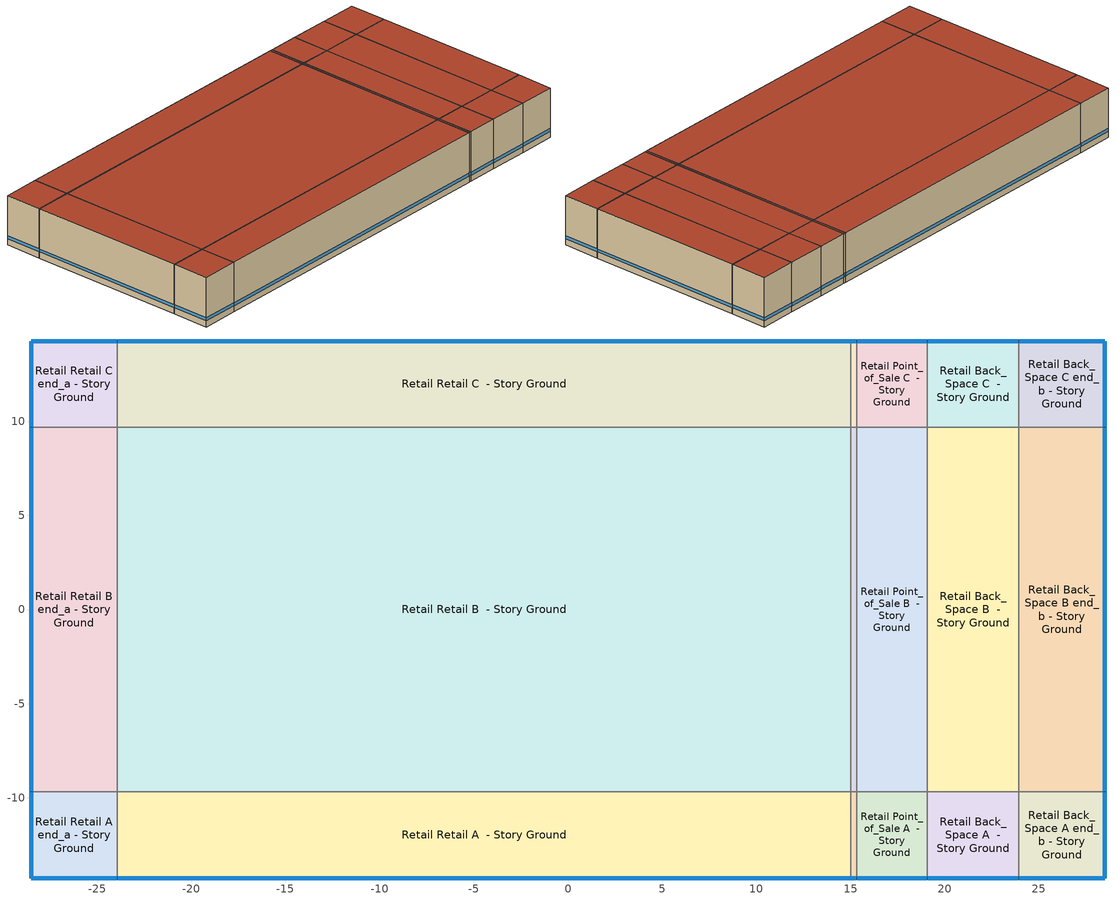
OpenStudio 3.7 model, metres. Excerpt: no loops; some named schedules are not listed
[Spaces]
Retail Retail A end_a - Story Ground
 floor ground (Foundation F 126 Perim 914 Area 209): -28.51,-14.26 -28.51,-9.68 -23.94,-9.68 -23.94,-14.26 z0
 wall outside: -28.51,-9.68 -28.51,-14.26 -23.94,-14.26 z0:6.1
 wall to Retail Retail B end_a - Story Ground: -23.94,-9.68 -28.51,-9.68 z0:6.1
 wall to Retail Retail A  - Story Ground: -23.94,-14.26 -23.94,-9.68 z0:6.1
 window (Window U-0.91 SHGC 0.68): -28.51,-9.71 -28.51,-14.23 / -28.49,-14.26 -23.96,-14.26 z0.76:1.13
 roof outside: -23.94,-14.26 -23.94,-9.68 -28.51,-9.68 -28.51,-14.26 z6.1
Retail Retail B end_a - Story Ground
 floor ground (Foundation F 126 Perim 1937 Area 8855): -28.51,-9.68 -28.51,9.68 -23.94,9.68 -23.94,-9.68 z0
 wall outside: -28.51,9.68 -28.51,-9.68 z0:6.1
 wall to Retail Retail C end_a - Story Ground: -23.94,9.68 -28.51,9.68 z0:6.1
 wall to Retail Retail B  - Story Ground: -23.94,-9.68 -23.94,9.68 z0:6.1
 window (Window U-0.91 SHGC 0.68): -28.51,9.66 -28.51,-9.66 z0.76:1.13
 roof outside: -23.94,-9.68 -23.94,9.68 -28.51,9.68 -28.51,-9.68 z6.1
Retail Retail C end_a - Story Ground
 floor ground (Foundation F 126 Perim 914 Area 209): -28.51,9.68 -28.51,14.26 -23.94,14.26 -23.94,9.68 z0
 wall outside: -23.94,14.26 -28.51,14.26 -28.51,9.68 z0:6.1
 wall to Retail Retail C  - Story Ground: -23.94,9.68 -23.94,14.26 z0:6.1
 window (Window U-0.91 SHGC 0.68): -28.51,14.23 -28.51,9.71 / -23.96,14.26 -28.49,14.26 z0.76:1.13
 roof outside: -23.94,9.68 -23.94,14.26 -28.51,14.26 -28.51,9.68 z6.1
Retail Retail A  - Story Ground
 floor ground (Foundation F 126 Perim 3896 Area 17815): -23.94,-14.26 -23.94,-9.68 15.03,-9.68 15.03,-14.26 z0
 wall outside: -23.94,-14.26 15.03,-14.26 z0:6.1
 wall to Retail Retail B  - Story Ground: 15.03,-9.68 -23.94,-9.68 z0:6.1
 wall to Retail Entry A  - Story Ground: 15.03,-14.26 15.03,-9.68 z0:6.1
 window (Window U-0.91 SHGC 0.68): -23.91,-14.26 15,-14.26 z0.76:1.13
 roof outside: 15.03,-14.26 15.03,-9.68 -23.94,-9.68 -23.94,-14.26 z6.1
Retail Retail B  - Story Ground
 floor ground (Foundation F 126 Perim 0 Area 75465): -23.94,-9.68 -23.94,9.68 15.03,9.68 15.03,-9.68 z0
 wall to Retail Retail C  - Story Ground: 15.03,9.68 -23.94,9.68 z0:6.1
 wall to Retail Entry B  - Story Ground: 15.03,-9.68 15.03,9.68 z0:6.1
 roof outside: 15.03,-9.68 15.03,9.68 -23.94,9.68 -23.94,-9.68 z6.1
Retail Retail C  - Story Ground
 floor ground (Foundation F 126 Perim 3896 Area 17815): -23.94,9.68 -23.94,14.26 15.03,14.26 15.03,9.68 z0
 wall outside: 15.03,14.26 -23.94,14.26 z0:6.1
 wall to Retail Entry C  - Story Ground: 15.03,9.68 15.03,14.26 z0:6.1
 window (Window U-0.91 SHGC 0.68): 15,14.26 -23.91,14.26 z0.76:1.13
 roof outside: 15.03,9.68 15.03,14.26 -23.94,14.26 -23.94,9.68 z6.1
Retail Entry A  - Story Ground
 floor ground (Foundation F 126 Perim 03 Area 136): 15.03,-14.26 15.03,-9.68 15.32,-9.68 15.32,-14.26 z0
 wall outside: 15.03,-14.26 15.32,-14.26 z0:6.1
 wall to Retail Entry B  - Story Ground: 15.32,-9.68 15.03,-9.68 z0:6.1
 wall to Retail Point_of_Sale A  - Story Ground: 15.32,-14.26 15.32,-9.68 z0:6.1
 window (Window U-0.91 SHGC 0.68): 15.05,-14.26 15.3,-14.26 z0.76:1.2
 roof outside: 15.32,-14.26 15.32,-9.68 15.03,-9.68 15.03,-14.26 z6.1
Retail Entry B  - Story Ground
 floor ground (Foundation F 126 Perim 0 Area 574): 15.03,-9.68 15.03,9.68 15.32,9.68 15.32,-9.68 z0
 wall to Retail Entry C  - Story Ground: 15.32,9.68 15.03,9.68 z0:6.1
 wall to Retail Point_of_Sale B  - Story Ground: 15.32,-9.68 15.32,9.68 z0:6.1
 roof outside: 15.32,-9.68 15.32,9.68 15.03,9.68 15.03,-9.68 z6.1
Retail Entry C  - Story Ground
 floor ground (Foundation F 126 Perim 03 Area 136): 15.03,9.68 15.03,14.26 15.32,14.26 15.32,9.68 z0
 wall outside: 15.32,14.26 15.03,14.26 z0:6.1
 wall to Retail Point_of_Sale C  - Story Ground: 15.32,9.68 15.32,14.26 z0:6.1
 window (Window U-0.91 SHGC 0.68): 15.3,14.26 15.05,14.26 z0.76:1.2
 roof outside: 15.32,9.68 15.32,14.26 15.03,14.26 15.03,9.68 z6.1
Retail Point_of_Sale A  - Story Ground
 floor ground (Foundation F 126 Perim 375 Area 1713): 15.32,-14.26 15.32,-9.68 19.07,-9.68 19.07,-14.26 z0
 wall outside: 15.32,-14.26 19.07,-14.26 z0:6.1
 wall to Retail Point_of_Sale B  - Story Ground: 19.07,-9.68 15.32,-9.68 z0:6.1
 wall to Retail Back_Space A  - Story Ground: 19.07,-14.26 19.07,-9.68 z0:6.1
 window (Window U-0.91 SHGC 0.68): 15.35,-14.26 19.04,-14.26 z0.76:1.13
 roof outside: 19.07,-14.26 19.07,-9.68 15.32,-9.68 15.32,-14.26 z6.1
Retail Point_of_Sale B  - Story Ground
 floor ground (Foundation F 126 Perim 0 Area 7256): 15.32,-9.68 15.32,9.68 19.07,9.68 19.07,-9.68 z0
 wall to Retail Point_of_Sale C  - Story Ground: 19.07,9.68 15.32,9.68 z0:6.1
 wall to Retail Back_Space B  - Story Ground: 19.07,-9.68 19.07,9.68 z0:6.1
 roof outside: 19.07,-9.68 19.07,9.68 15.32,9.68 15.32,-9.68 z6.1
Retail Point_of_Sale C  - Story Ground
 floor ground (Foundation F 126 Perim 375 Area 1713): 15.32,9.68 15.32,14.26 19.07,14.26 19.07,9.68 z0
 wall outside: 19.07,14.26 15.32,14.26 z0:6.1
 wall to Retail Back_Space C  - Story Ground: 19.07,9.68 19.07,14.26 z0:6.1
 window (Window U-0.91 SHGC 0.68): 19.04,14.26 15.35,14.26 z0.76:1.13
 roof outside: 19.07,9.68 19.07,14.26 15.32,14.26 15.32,9.68 z6.1
Retail Back_Space A  - Story Ground
 floor ground (Foundation F 126 Perim 487 Area 2227): 19.07,-14.26 19.07,-9.68 23.94,-9.68 23.94,-14.26 z0
 wall outside: 19.07,-14.26 23.94,-14.26 z0:6.1
 wall to Retail Back_Space B  - Story Ground: 23.94,-9.68 19.07,-9.68 z0:6.1
 wall to Retail Back_Space A end_b - Story Ground: 23.94,-14.26 23.94,-9.68 z0:6.1
 window (Window U-0.91 SHGC 0.68): 19.09,-14.26 23.91,-14.26 z0.76:1.13
 roof outside: 23.94,-14.26 23.94,-9.68 19.07,-9.68 19.07,-14.26 z6.1
Retail Back_Space B  - Story Ground
 floor ground (Foundation F 126 Perim 0 Area 9434): 19.07,-9.68 19.07,9.68 23.94,9.68 23.94,-9.68 z0
 wall to Retail Back_Space C  - Story Ground: 23.94,9.68 19.07,9.68 z0:6.1
 wall to Retail Back_Space B end_b - Story Ground: 23.94,-9.68 23.94,9.68 z0:6.1
 roof outside: 23.94,-9.68 23.94,9.68 19.07,9.68 19.07,-9.68 z6.1
Retail Back_Space C  - Story Ground
 floor ground (Foundation F 126 Perim 487 Area 2227): 19.07,9.68 19.07,14.26 23.94,14.26 23.94,9.68 z0
 wall outside: 23.94,14.26 19.07,14.26 z0:6.1
 wall to Retail Back_Space C end_b - Story Ground: 23.94,9.68 23.94,14.26 z0:6.1
 window (Window U-0.91 SHGC 0.68): 23.91,14.26 19.09,14.26 z0.76:1.13
 roof outside: 23.94,9.68 23.94,14.26 19.07,14.26 19.07,9.68 z6.1
Retail Back_Space A end_b - Story Ground
 floor ground (Foundation F 126 Perim 914 Area 209): 23.94,-14.26 23.94,-9.68 28.51,-9.68 28.51,-14.26 z0
 wall outside: 23.94,-14.26 28.51,-14.26 28.51,-9.68 z0:6.1
 wall to Retail Back_Space B end_b - Story Ground: 28.51,-9.68 23.94,-9.68 z0:6.1
 window (Window U-0.91 SHGC 0.68): 23.96,-14.26 28.49,-14.26 / 28.51,-14.23 28.51,-9.71 z0.76:1.13
 roof outside: 28.51,-14.26 28.51,-9.68 23.94,-9.68 23.94,-14.26 z6.1
Retail Back_Space B end_b - Story Ground
 floor ground (Foundation F 126 Perim 1937 Area 8855): 23.94,-9.68 23.94,9.68 28.51,9.68 28.51,-9.68 z0
 wall outside: 28.51,-9.68 28.51,9.68 z0:6.1
 wall to Retail Back_Space C end_b - Story Ground: 28.51,9.68 23.94,9.68 z0:6.1
 window (Window U-0.91 SHGC 0.68): 28.51,-9.66 28.51,9.66 z0.76:1.13
 roof outside: 28.51,-9.68 28.51,9.68 23.94,9.68 23.94,-9.68 z6.1
Retail Back_Space C end_b - Story Ground
 floor ground (Foundation F 126 Perim 914 Area 209): 23.94,9.68 23.94,14.26 28.51,14.26 28.51,9.68 z0
 wall outside: 28.51,9.68 28.51,14.26 23.94,14.26 z0:6.1
 window (Window U-0.91 SHGC 0.68): 28.49,14.26 23.96,14.26 / 28.51,9.71 28.51,14.23 z0.76:1.13
 roof outside: 28.51,9.68 28.51,14.26 23.94,14.26 23.94,9.68 z6.1
[Site]
Cody Muni Awos_WY_USA: Latitude {deg}=44.62; Longitude {deg}=-108.95; Time Zone {hr}=-7; Elevation {m}=1553; Terrain=City
[Site:WaterMainsTemperature]
Calculation Method=Correlation; Annual Average Outdoor Air Temperature {C}=7.12333; Maximum Difference In Monthly Average Outdoor Air Temperatures {deltaC}=28.8
[SizingPeriod:DesignDay] Daily Dry-Bulb Temperature Range {deltaC}=14.2; Barometric Pressure {Pa}=84007; Wind Speed {m/s}=4.2; Wind Direction {deg}=260; Rain Indicator=No; Snow Indicator=No; Day of Month=21; Month=7; Day Type=SummerDesignDay; Daylight Saving Time Indicator=No; Dry-Bulb Temperature Range Modifier Type=DefaultMultipliers; Solar Model Indicator=ASHRAETau; ASHRAE Clear Sky Optical Depth for Beam Irradiance=0.299; ASHRAE Clear Sky Optical Depth for Diffuse Irradiance=2.455
Name | Maximum Dry-Bulb Temperature {C} | Humidity Condition Type | Wetbulb or DewPoint at Maximum Dry-Bulb {C}
Cody Muni Awos Ann Clg .4% Condns DB=>MWB 1 | 32.5 | Wetbulb | 15
Cody Muni Awos Ann Clg .4% Condns WB=>MDB 1 | 28.1 | Wetbulb | 16.5
Cody Muni Awos Ann Clg 1% Condns DB=>MWB 1 | 31.1 | Wetbulb | 14.6
Cody Muni Awos Ann Clg 2% Condns DP=>MDB 1 | 19 | Dewpoint | 10.2
[ClimateZones]
Climate Zone Institution Name 1=ASHRAE; Climate Zone Document Name 1=ANSI/ASHRAE Standard 169; Climate Zone Document Year 1=2006; Climate Zone Value 1=ASHRAE 169-2013-6B
[Building]
ComStock DOE Ref Pre-1980|RetailStandalone: North Axis {deg}=135; Default Construction Set=ComStock DOE Ref Pre-1980 - Retail - ASHRAE 169-2013-6B; Default Schedule Set=Building Default Schedule Set; Standards Building Type=Retail
[Site:GroundTemperature:FCfactorMethod]
January Ground Temperature {C}=8.6; February Ground Temperature {C}=2.8; March Ground Temperature {C}=-4.1; April Ground Temperature {C}=-8.8; May Ground Temperature {C}=-2.2; June Ground Temperature {C}=0.3; July Ground Temperature {C}=6.7; August Ground Temperature {C}=10.1; September Ground Temperature {C}=16.5; October Ground Temperature {C}=20.6; November Ground Temperature {C}=19.2; December Ground Temperature {C}=14.7
[Construction:FfactorGroundFloor] F-Factor {W/m-K}=1.26344
Name | Area {m2} | PerimeterExposed {m}
Foundation F 126 Perim 1937 Area 8855 | 88.5479 | 19.3674
Foundation F 126 Perim 0 Area 9434 | 94.3385 | 0
Foundation F 126 Perim 375 Area 1713 | 17.1285 | 3.7464
Foundation F 126 Perim 914 Area 209 | 20.9032 | 9.144
Foundation F 126 Perim 0 Area 574 | 5.74281 | 0
Foundation F 126 Perim 3896 Area 17815 | 178.148 | 38.965
Foundation F 126 Perim 0 Area 75465 | 754.651 | 0
Foundation F 126 Perim 0 Area 7256 | 72.5582 | 0
Foundation F 126 Perim 487 Area 2227 | 22.2701 | 4.87099
Foundation F 126 Perim 03 Area 136 | 1.35568 | 0.296519
[DefaultConstructionSet]
ComStock DOE Ref Pre-1980 - Retail - ASHRAE 169-2013-6B: Default Exterior Surface Constructions=Default Surface Constructions 1; Default Interior Surface Constructions=Default Surface Constructions 2; Default Ground Contact Surface Constructions=Default Surface Constructions 3; Default Exterior SubSurface Constructions=Default Sub Surface Constructions 1; Default Interior SubSurface Constructions=Default Sub Surface Constructions 2; Interior Partition Construction=Typical Interior Partition
[DefaultSurfaceConstructions]
Name | Floor Construction | Wall Construction | Roof Ceiling Construction
Default Surface Constructions 1 | Typical Insulated Exterior Mass Floor | Typical Insulated Wood Framed Exterior Wall R-6.9 | Typical IEAD Roof R-16.67
Default Surface Constructions 2 | Typical Interior Floor | Typical Interior Wall | Typical Interior Ceiling
Default Surface Constructions 3 | Typical Insulated Carpeted 6in Slab Floor | Typical Insulated Basement Mass Wall
[Construction]
Typical Insulated Exterior Mass Floor: 4 in. Normalweight Concrete Floor, Typical Carpet Pad
Typical IEAD Roof R-16.67: Roof Membrane, Typical Insulation R-15.55, Metal Roof Surface
Typical Interior Floor: 100mm Normalweight concrete floor, CP02 CARPET PAD
Typical Interior Wall: G01 13mm gypsum board, G01 13mm gypsum board
Typical Interior Ceiling: CP02 CARPET PAD, 100mm Normalweight concrete floor
Typical Insulated Carpeted 6in Slab Floor: 6 in. Normalweight Concrete Floor, Typical Carpet Pad
Typical Insulated Basement Mass Wall: 8 in. Concrete Block Basement Wall
U 0.62 SHGC 0.41 Simple Glazing Window U-0.62 SHGC 0.41: U 0.62 SHGC 0.41 Simple Glazing U-0.62 SHGC 0.41
U 0.62 SHGC 0.41 Simple Glazing Window U-0.62 SHGC 0.41 1: U 0.62 SHGC 0.41 Simple Glazing U-0.62 SHGC 0.41 1
Typical Insulated Metal Door: F08 Metal surface, Typical Insulation R-4.72 1
U 0.88 SHGC 0.16 Sgl Ref-A-L Clr 6mm: REF A CLEAR LO 6MM
Typical Overhead Door: Typical Insulation R-4.72 1
Typical Interior Window: Clear 3mm
Typical Interior Door; Typical Interior Partition: G05 25mm wood
Typical Insulated Wood Framed Exterior Wall R-6.9: 25mm Stucco, 5/8 in. Gypsum Board, Typical Insulation R-4.72 1, 5/8 in. Gypsum Board
InteriorFurnishings 1: Std Wood 6inch 1
Window U-0.91 SHGC 0.68: Simple Glazing Single - No LowE - Clear - Wood
[Material] Thermal Absorptance=0.9
Name | Roughness | Thickness {m} | Conductivity {W/m-K} | Density {kg/m3} | Specific Heat {J/kg-K} | Solar Absorptance | Visible Absorptance
4 in. Normalweight Concrete Floor | MediumRough | 0.1016 | 2.31 | 2322 | 832 | 0.7 | 0.7
25mm Stucco | Smooth | 0.0254 | 0.72 | 1856 | 840 | 0.7 | 0.7
5/8 in. Gypsum Board | MediumSmooth | 0.0159 | 0.16 | 800 | 1090 | 0.7 | 0.7
Roof Membrane | VeryRough | 0.0095 | 0.16 | 1121.29 | 1460 | 0.7 | 0.7
Metal Roof Surface; F08 Metal surface | Smooth | 0.0008 | 45.28 | 7824 | 500 | 0.7 | 0.7
100mm Normalweight concrete floor | MediumRough | 0.1016 | 2.31045 | 2322 | 832.557 | 0.7 | 0.7
G01 13mm gypsum board | Smooth | 0.0127 | 0.160031 | 800.001 | 1090.73 | 0.7 | 0.5
6 in. Normalweight Concrete Floor | MediumRough | 0.1524 | 2.31 | 2322 | 832 | 0.7 | 0.7
8 in. Concrete Block Basement Wall | MediumRough | 0.2032 | 1.326 | 1842 | 912 | 0.7 | 0.7
G05 25mm wood | MediumSmooth | 0.0254 | 0.15 | 608 | 1630 | 0.5 | 0.5
Std Wood 6inch 1 | MediumSmooth | 0.15 | 0.12 | 540 | 1210 | 0.7 | 0.7
[Material:NoMass] Roughness=Smooth; Thermal Absorptance=0.9; Solar Absorptance=0.7
Name | Thermal Resistance {m2-K/W} | Visible Absorptance
Typical Carpet Pad; CP02 CARPET PAD | 0.21648 | 0.8
Typical Insulation R-15.55 | 2.73841 | 0.7
Typical Insulation R-4.72 1 | 0.830832 | 0.7
[DefaultSubSurfaceConstructions]
Name | Fixed Window Construction | Operable Window Construction | Door Construction | Glass Door Construction | Overhead Door Construction | Tubular Daylight Dome Construction | Tubular Daylight Diffuser Construction
Default Sub Surface Constructions 1 | U 0.62 SHGC 0.41 Simple Glazing Window U-0.62 SHGC 0.41 | U 0.62 SHGC 0.41 Simple Glazing Window U-0.62 SHGC 0.41 1 | Typical Insulated Metal Door | U 0.88 SHGC 0.16 Sgl Ref-A-L Clr 6mm | Typical Overhead Door | Typical Interior Window | Typical Interior Window
Default Sub Surface Constructions 2 | Typical Interior Window | Typical Interior Window | Typical Interior Door
[WindowMaterial:SimpleGlazingSystem]
Name | U-Factor {W/m2-K} | Solar Heat Gain Coefficient | Visible Transmittance
U 0.62 SHGC 0.41 Simple Glazing U-0.62 SHGC 0.41; U 0.62 SHGC 0.41 Simple Glazing U-0.62 SHGC 0.41 1 | 3.52052 | 0.41 | 0.32
Simple Glazing Single - No LowE - Clear - Wood | 5.16722 | 0.683 | 0.723
[WindowMaterial:Glazing] Optical Data Type=SpectralAverage; Infrared Transmittance at Normal Incidence=0; Front Side Infrared Hemispherical Emissivity=0.84; Conductivity {W/m-K}=0.9; Dirt Correction Factor for Solar and Visible Transmittance=1; Solar Diffusing=No
Name | Thickness {m} | Solar Transmittance at Normal Incidence | Front Side Solar Reflectance at Normal Incidence | Back Side Solar Reflectance at Normal Incidence | Visible Transmittance at Normal Incidence | Front Side Visible Reflectance at Normal Incidence | Back Side Visible Reflectance at Normal Incidence | Back Side Infrared Hemispherical Emissivity
REF A CLEAR LO 6MM | 0.006 | 0.066 | 0.341 | 0.493 | 0.08 | 0.41 | 0.37 | 0.4
Clear 3mm | 0.003 | 0.837 | 0.075 | 0.075 | 0.898 | 0.081 | 0.081 | 0.84
[SpaceType] Standards Building Type=Retail
Name | Default Schedule Set | Design Specification Outdoor Air Object | Standards Space Type
Retail Entry - ComStock DOE Ref Pre-1980 | Retail Entry Schedule Set | Retail Entry Ventilation | Entry
Retail Point_of_Sale - ComStock DOE Ref Pre-1980 | Retail Point_of_Sale Schedule Set | Retail Point_of_Sale Ventilation | Point_of_Sale
Retail Back_Space - ComStock DOE Ref Pre-1980 | Retail Back_Space Schedule Set | Retail Back_Space Ventilation | Back_Space
Retail Retail - ComStock DOE Ref Pre-1980 | Retail Retail Schedule Set | Retail Retail Ventilation | Retail
[BuildingStory]
Story Ground: Nominal Z Coordinate {m}=0; Nominal Floor to Floor Height {m}=6.096
[Space] Building Story=Story Ground
Name | Space Type | Thermal Zone
Retail Retail A end_a - Story Ground | Retail Retail - ComStock DOE Ref Pre-1980 | Zone Retail Retail A end_a - Story Ground
Retail Retail B end_a - Story Ground | Retail Retail - ComStock DOE Ref Pre-1980 | Zone Retail Retail B end_a - Story Ground
Retail Retail C end_a - Story Ground | Retail Retail - ComStock DOE Ref Pre-1980 | Zone Retail Retail C end_a - Story Ground
Retail Retail A  - Story Ground | Retail Retail - ComStock DOE Ref Pre-1980 | Zone Retail Retail A  - Story Ground
Retail Retail B  - Story Ground | Retail Retail - ComStock DOE Ref Pre-1980 | Zone Retail Retail B  - Story Ground
Retail Retail C  - Story Ground | Retail Retail - ComStock DOE Ref Pre-1980 | Zone Retail Retail C  - Story Ground
Retail Entry A  - Story Ground | Retail Entry - ComStock DOE Ref Pre-1980 | Zone Retail Entry A  - Story Ground
Retail Entry B  - Story Ground | Retail Entry - ComStock DOE Ref Pre-1980 | Zone Retail Entry B  - Story Ground
Retail Entry C  - Story Ground | Retail Entry - ComStock DOE Ref Pre-1980 | Zone Retail Entry C  - Story Ground
Retail Point_of_Sale A  - Story Ground | Retail Point_of_Sale - ComStock DOE Ref Pre-1980 | Zone Retail Point_of_Sale A  - Story Ground
Retail Point_of_Sale B  - Story Ground | Retail Point_of_Sale - ComStock DOE Ref Pre-1980 | Zone Retail Point_of_Sale B  - Story Ground
Retail Point_of_Sale C  - Story Ground | Retail Point_of_Sale - ComStock DOE Ref Pre-1980 | Zone Retail Point_of_Sale C  - Story Ground
Retail Back_Space A  - Story Ground | Retail Back_Space - ComStock DOE Ref Pre-1980 | Zone Retail Back_Space A  - Story Ground
Retail Back_Space B  - Story Ground | Retail Back_Space - ComStock DOE Ref Pre-1980 | Zone Retail Back_Space B  - Story Ground
Retail Back_Space C  - Story Ground | Retail Back_Space - ComStock DOE Ref Pre-1980 | Zone Retail Back_Space C  - Story Ground
Retail Back_Space A end_b - Story Ground | Retail Back_Space - ComStock DOE Ref Pre-1980 | Zone Retail Back_Space A end_b - Story Ground
Retail Back_Space B end_b - Story Ground | Retail Back_Space - ComStock DOE Ref Pre-1980 | Zone Retail Back_Space B end_b - Story Ground
Retail Back_Space C end_b - Story Ground | Retail Back_Space - ComStock DOE Ref Pre-1980 | Zone Retail Back_Space C end_b - Story Ground
[ThermalZone] Multiplier=1; Use Ideal Air Loads=No
Name | Thermostat
Zone Retail Retail A end_a - Story Ground | Retail Retail - ComStock DOE Ref Pre-1980 Thermostat 1
Zone Retail Retail B end_a - Story Ground | Retail Retail - ComStock DOE Ref Pre-1980 Thermostat 3
Zone Retail Retail C end_a - Story Ground | Retail Retail - ComStock DOE Ref Pre-1980 Thermostat 5
Zone Retail Retail A  - Story Ground | Retail Retail - ComStock DOE Ref Pre-1980 Thermostat
Zone Retail Retail B  - Story Ground | Retail Retail - ComStock DOE Ref Pre-1980 Thermostat 2
Zone Retail Retail C  - Story Ground | Retail Retail - ComStock DOE Ref Pre-1980 Thermostat 4
Zone Retail Entry A  - Story Ground | Retail Entry - ComStock DOE Ref Pre-1980 Thermostat
Zone Retail Entry B  - Story Ground | Retail Entry - ComStock DOE Ref Pre-1980 Thermostat 1
Zone Retail Entry C  - Story Ground | Retail Entry - ComStock DOE Ref Pre-1980 Thermostat 2
Zone Retail Point_of_Sale A  - Story Ground | Retail Point_of_Sale - ComStock DOE Ref Pre-1980 Thermostat
Zone Retail Point_of_Sale B  - Story Ground | Retail Point_of_Sale - ComStock DOE Ref Pre-1980 Thermostat 1
Zone Retail Point_of_Sale C  - Story Ground | Retail Point_of_Sale - ComStock DOE Ref Pre-1980 Thermostat 2
Zone Retail Back_Space A  - Story Ground | Retail Back_Space - ComStock DOE Ref Pre-1980 Thermostat
Zone Retail Back_Space B  - Story Ground | Retail Back_Space - ComStock DOE Ref Pre-1980 Thermostat 2
Zone Retail Back_Space C  - Story Ground | Retail Back_Space - ComStock DOE Ref Pre-1980 Thermostat 4
Zone Retail Back_Space A end_b - Story Ground | Retail Back_Space - ComStock DOE Ref Pre-1980 Thermostat 1
Zone Retail Back_Space B end_b - Story Ground | Retail Back_Space - ComStock DOE Ref Pre-1980 Thermostat 3
Zone Retail Back_Space C end_b - Story Ground | Retail Back_Space - ComStock DOE Ref Pre-1980 Thermostat 5
[People:Definition] Number of People Calculation Method=People/Area; Fraction Radiant=0.3
Name | People per Space Floor Area {person/m2}
Retail Back_Space People Definition | 0.0358438
Retail Entry People Definition; Retail Point_of_Sale People Definition; Retail Retail People Definition | 0.161459
[People] Work Efficiency Schedule=Work Efficiency Schedule; Clothing Insulation Schedule=Clothing Schedule; Air Velocity Schedule=Air Velocity Schedule; Multiplier=1
Name | People Definition | Space or SpaceType
Retail Back_Space People | Retail Back_Space People Definition | Retail Back_Space - ComStock DOE Ref Pre-1980
Retail Entry People | Retail Entry People Definition | Retail Entry - ComStock DOE Ref Pre-1980
Retail Point_of_Sale People | Retail Point_of_Sale People Definition | Retail Point_of_Sale - ComStock DOE Ref Pre-1980
Retail Retail People | Retail Retail People Definition | Retail Retail - ComStock DOE Ref Pre-1980
[Lights:Definition] Design Level Calculation Method=Watts/Area; Fraction Visible=0.2; Return Air Fraction=0
Name | Watts per Space Floor Area {W/m2} | Fraction Radiant
Retail Retail - ComStock DOE Ref Pre-1980 General Lights Definition; Retail Point_of_Sale - ComStock DOE Ref Pre-1980 General Lights Definition | 7.28907 | 0.31
Retail Retail - ComStock DOE Ref Pre-1980 Task Lights Definition; Retail Point_of_Sale - ComStock DOE Ref Pre-1980 Task Lights Definition | 5.81868 | 0.125
Retail Back_Space - ComStock DOE Ref Pre-1980 General Lights Definition | 2.62302 | 0.31
Retail Entry - ComStock DOE Ref Pre-1980 General Lights Definition | 2.45217 | 0.31
Retail Entry - ComStock DOE Ref Pre-1980 Task Lights Definition | 1.72345 | 0.125
Retail Entry - ComStock DOE Ref Pre-1980 Wall Wash Lights Definition | 3.12863 | 0.125
[ElectricEquipment:Definition] Design Level Calculation Method=Watts/Area; Fraction Latent=0; Fraction Radiant=0.5; Fraction Lost=0
Name | Watts per Space Floor Area {W/m2}
Retail Back_Space Elec Equip Definition | 5.92185
Retail Entry Elec Equip Definition; Retail Retail Elec Equip Definition | 2.36874
Retail Point_of_Sale Elec Equip Definition | 15.7916
[ElectricEquipment] Schedule=Mercantile_Retail BLDG_EQUIP_EndUseData BPR Adjusted
Name | Electric Equipment Definition | Space or SpaceType
Retail Back_Space Elec Equip | Retail Back_Space Elec Equip Definition | Retail Back_Space - ComStock DOE Ref Pre-1980
Retail Entry Elec Equip | Retail Entry Elec Equip Definition | Retail Entry - ComStock DOE Ref Pre-1980
Retail Point_of_Sale Elec Equip | Retail Point_of_Sale Elec Equip Definition | Retail Point_of_Sale - ComStock DOE Ref Pre-1980
Retail Retail Elec Equip | Retail Retail Elec Equip Definition | Retail Retail - ComStock DOE Ref Pre-1980
[DesignSpecification:OutdoorAir] Outdoor Air Method=Sum
Name | Outdoor Air Flow per Floor Area {m3/s-m2}
Retail Back_Space Ventilation | 0.000762
Retail Entry Ventilation; Retail Point_of_Sale Ventilation; Retail Retail Ventilation | 0.001524
[DefaultScheduleSet]
Name | Number of People Schedule | People Activity Level Schedule | Lighting Schedule | Electric Equipment Schedule | Infiltration Schedule | Hours of Operation Schedule
Retail Back_Space Schedule Set; Retail Entry Schedule Set; Retail Point_of_Sale Schedule Set; Retail Retail Schedule Set | Retail Bldg Occ | Retail Activity | Mercantile_Retail BLDG_LIGHT_EndUseData | Mercantile_Retail BLDG_EQUIP_EndUseData | Retail Infil Half On
Building Default Schedule Set |  |  |  |  |  | Building Hours of Operation NonResidential
[Exterior:Lights:Definition]
Name | Design Level {W}
Parking Areas and Drives Def (W/ft^2) | 0.0497494
Building Facades Def (W/ft^2) | 0.25
Main Entries Def (W/ft) | 30
Other Doors Def (W/ft) | 25
[Exterior:Lights] Schedule=Always On Discrete; Control Option=AstronomicalClock
Name | Exterior Lights Definition | Multiplier
Parking Areas and Drives | Parking Areas and Drives Def (W/ft^2) | 24807.5
Building Facades | Building Facades Def (W/ft^2) | 11225
Main Entries | Main Entries Def (W/ft) | 14
Other Doors | Other Doors Def (W/ft) | 20.51
[ThermostatSetpoint:DualSetpoint] Heating Setpoint Temperature Schedule=Retail HtgSetp
Name | Cooling Setpoint Temperature Schedule
Retail Back_Space - ComStock DOE Ref Pre-1980 Thermostat; Retail Back_Space - ComStock DOE Ref Pre-1980 Thermostat 1; Retail Back_Space - ComStock DOE Ref Pre-1980 Thermostat 2; Retail Back_Space - ComStock DOE Ref Pre-1980 Thermostat 3; Retail Back_Space - ComStock DOE Ref Pre-1980 Thermostat 4; Retail Back_Space - ComStock DOE Ref Pre-1980 Thermostat 5; Retail Point_of_Sale - ComStock DOE Ref Pre-1980 Thermostat; Retail Point_of_Sale - ComStock DOE Ref Pre-1980 Thermostat 1; Retail Point_of_Sale - ComStock DOE Ref Pre-1980 Thermostat 2; Retail Retail - ComStock DOE Ref Pre-1980 Thermostat; Retail Retail - ComStock DOE Ref Pre-1980 Thermostat 1; Retail Retail - ComStock DOE Ref Pre-1980 Thermostat 2; Retail Retail - ComStock DOE Ref Pre-1980 Thermostat 3; Retail Retail - ComStock DOE Ref Pre-1980 Thermostat 4; Retail Retail - ComStock DOE Ref Pre-1980 Thermostat 5 | Retail ClgSetp
Retail Entry - ComStock DOE Ref Pre-1980 Thermostat; Retail Entry - ComStock DOE Ref Pre-1980 Thermostat 1; Retail Entry - ComStock DOE Ref Pre-1980 Thermostat 2 | Retail FRONT ENTRY COOLING
[InternalMass:Definition]
Internal Mass Definition 2: Construction=InteriorFurnishings 1; Design Level Calculation Method=SurfaceArea/Area; Surface Area per Space Floor Area=2
[InternalMass] Internal Mass Definition=Internal Mass Definition 2; Multiplier=1
Name | Space or SpaceType
Retail Back_Space B end_b - Story Ground Mass | Retail Back_Space B end_b - Story Ground
Retail Back_Space B  - Story Ground Mass | Retail Back_Space B  - Story Ground
Retail Point_of_Sale C  - Story Ground Mass | Retail Point_of_Sale C  - Story Ground
Retail Retail C end_a - Story Ground Mass | Retail Retail C end_a - Story Ground
Retail Back_Space C end_b - Story Ground Mass | Retail Back_Space C end_b - Story Ground
Retail Back_Space A end_b - Story Ground Mass | Retail Back_Space A end_b - Story Ground
Retail Retail A  - Story Ground Mass | Retail Retail A  - Story Ground
Retail Retail A end_a - Story Ground Mass | Retail Retail A end_a - Story Ground
Retail Retail B  - Story Ground Mass | Retail Retail B  - Story Ground
Retail Retail C  - Story Ground Mass | Retail Retail C  - Story Ground
Retail Retail B end_a - Story Ground Mass | Retail Retail B end_a - Story Ground
Retail Point_of_Sale B  - Story Ground Mass | Retail Point_of_Sale B  - Story Ground
Retail Back_Space A  - Story Ground Mass | Retail Back_Space A  - Story Ground
Retail Point_of_Sale A  - Story Ground Mass | Retail Point_of_Sale A  - Story Ground
Retail Back_Space C  - Story Ground Mass | Retail Back_Space C  - Story Ground
[Lights] Schedule=Mercantile_Retail BLDG_LIGHT_EndUseData BPR Adjusted; Fraction Replaceable=1
Name | Lights Definition | Space or SpaceType
Retail Retail - ComStock DOE Ref Pre-1980 General Lighting | Retail Retail - ComStock DOE Ref Pre-1980 General Lights Definition | Retail Retail - ComStock DOE Ref Pre-1980
Retail Retail - ComStock DOE Ref Pre-1980 Task Lighting | Retail Retail - ComStock DOE Ref Pre-1980 Task Lights Definition | Retail Retail - ComStock DOE Ref Pre-1980
Retail Back_Space - ComStock DOE Ref Pre-1980 General Lighting | Retail Back_Space - ComStock DOE Ref Pre-1980 General Lights Definition | Retail Back_Space - ComStock DOE Ref Pre-1980
Retail Point_of_Sale - ComStock DOE Ref Pre-1980 General Lighting | Retail Point_of_Sale - ComStock DOE Ref Pre-1980 General Lights Definition | Retail Point_of_Sale - ComStock DOE Ref Pre-1980
Retail Point_of_Sale - ComStock DOE Ref Pre-1980 Task Lighting | Retail Point_of_Sale - ComStock DOE Ref Pre-1980 Task Lights Definition | Retail Point_of_Sale - ComStock DOE Ref Pre-1980
Retail Entry - ComStock DOE Ref Pre-1980 General Lighting | Retail Entry - ComStock DOE Ref Pre-1980 General Lights Definition | Retail Entry - ComStock DOE Ref Pre-1980
Retail Entry - ComStock DOE Ref Pre-1980 Task Lighting | Retail Entry - ComStock DOE Ref Pre-1980 Task Lights Definition | Retail Entry - ComStock DOE Ref Pre-1980
Retail Entry - ComStock DOE Ref Pre-1980 Wall Wash Lighting | Retail Entry - ComStock DOE Ref Pre-1980 Wall Wash Lights Definition | Retail Entry - ComStock DOE Ref Pre-1980
[SpaceInfiltration:DesignFlowRate] Design Flow Rate Calculation Method=Flow/ExteriorArea; Flow per Exterior Surface Area {m3/s-m2}=0.000413282; Velocity Term Coefficient=0
Name | Space or SpaceType | Schedule | Constant Term Coefficient | Temperature Term Coefficient | Velocity Squared Term Coefficient
Retail Back_Space B end_b - Story Ground HVAC On Infiltration | Retail Back_Space B end_b - Story Ground | Infiltration HVAC On Schedule | -0.0453 | 0.0054 | 0.0317
Retail Back_Space B end_b - Story Ground HVAC Off Infiltration | Retail Back_Space B end_b - Story Ground | Infiltration HVAC Off Schedule | 0 | 0.0086 | 0.0406
Retail Back_Space B  - Story Ground HVAC On Infiltration | Retail Back_Space B  - Story Ground | Infiltration HVAC On Schedule | -0.0453 | 0.0054 | 0.0317
Retail Back_Space B  - Story Ground HVAC Off Infiltration | Retail Back_Space B  - Story Ground | Infiltration HVAC Off Schedule | 0 | 0.0086 | 0.0406
Retail Point_of_Sale C  - Story Ground HVAC On Infiltration | Retail Point_of_Sale C  - Story Ground | Infiltration HVAC On Schedule | -0.0453 | 0.0054 | 0.0317
Retail Point_of_Sale C  - Story Ground HVAC Off Infiltration | Retail Point_of_Sale C  - Story Ground | Infiltration HVAC Off Schedule | 0 | 0.0086 | 0.0406
Retail Retail C end_a - Story Ground HVAC On Infiltration | Retail Retail C end_a - Story Ground | Infiltration HVAC On Schedule | -0.0453 | 0.0054 | 0.0317
Retail Retail C end_a - Story Ground HVAC Off Infiltration | Retail Retail C end_a - Story Ground | Infiltration HVAC Off Schedule | 0 | 0.0086 | 0.0406
Retail Entry B  - Story Ground HVAC On Infiltration | Retail Entry B  - Story Ground | Infiltration HVAC On Schedule | -0.0453 | 0.0054 | 0.0317
Retail Entry B  - Story Ground HVAC Off Infiltration | Retail Entry B  - Story Ground | Infiltration HVAC Off Schedule | 0 | 0.0086 | 0.0406
Retail Back_Space C end_b - Story Ground HVAC On Infiltration | Retail Back_Space C end_b - Story Ground | Infiltration HVAC On Schedule | -0.0453 | 0.0054 | 0.0317
Retail Back_Space C end_b - Story Ground HVAC Off Infiltration | Retail Back_Space C end_b - Story Ground | Infiltration HVAC Off Schedule | 0 | 0.0086 | 0.0406
Retail Back_Space A end_b - Story Ground HVAC On Infiltration | Retail Back_Space A end_b - Story Ground | Infiltration HVAC On Schedule | -0.0453 | 0.0054 | 0.0317
Retail Back_Space A end_b - Story Ground HVAC Off Infiltration | Retail Back_Space A end_b - Story Ground | Infiltration HVAC Off Schedule | 0 | 0.0086 | 0.0406
Retail Retail A  - Story Ground HVAC On Infiltration | Retail Retail A  - Story Ground | Infiltration HVAC On Schedule | -0.0453 | 0.0054 | 0.0317
Retail Retail A  - Story Ground HVAC Off Infiltration | Retail Retail A  - Story Ground | Infiltration HVAC Off Schedule | 0 | 0.0086 | 0.0406
Retail Retail A end_a - Story Ground HVAC On Infiltration | Retail Retail A end_a - Story Ground | Infiltration HVAC On Schedule | -0.0453 | 0.0054 | 0.0317
Retail Retail A end_a - Story Ground HVAC Off Infiltration | Retail Retail A end_a - Story Ground | Infiltration HVAC Off Schedule | 0 | 0.0086 | 0.0406
Retail Retail B  - Story Ground HVAC On Infiltration | Retail Retail B  - Story Ground | Infiltration HVAC On Schedule | -0.0453 | 0.0054 | 0.0317
Retail Retail B  - Story Ground HVAC Off Infiltration | Retail Retail B  - Story Ground | Infiltration HVAC Off Schedule | 0 | 0.0086 | 0.0406
Retail Retail C  - Story Ground HVAC On Infiltration | Retail Retail C  - Story Ground | Infiltration HVAC On Schedule | -0.0453 | 0.0054 | 0.0317
Retail Retail C  - Story Ground HVAC Off Infiltration | Retail Retail C  - Story Ground | Infiltration HVAC Off Schedule | 0 | 0.0086 | 0.0406
Retail Retail B end_a - Story Ground HVAC On Infiltration | Retail Retail B end_a - Story Ground | Infiltration HVAC On Schedule | -0.0453 | 0.0054 | 0.0317
Retail Retail B end_a - Story Ground HVAC Off Infiltration | Retail Retail B end_a - Story Ground | Infiltration HVAC Off Schedule | 0 | 0.0086 | 0.0406
Retail Point_of_Sale B  - Story Ground HVAC On Infiltration | Retail Point_of_Sale B  - Story Ground | Infiltration HVAC On Schedule | -0.0453 | 0.0054 | 0.0317
Retail Point_of_Sale B  - Story Ground HVAC Off Infiltration | Retail Point_of_Sale B  - Story Ground | Infiltration HVAC Off Schedule | 0 | 0.0086 | 0.0406
Retail Back_Space A  - Story Ground HVAC On Infiltration | Retail Back_Space A  - Story Ground | Infiltration HVAC On Schedule | -0.0453 | 0.0054 | 0.0317
Retail Back_Space A  - Story Ground HVAC Off Infiltration | Retail Back_Space A  - Story Ground | Infiltration HVAC Off Schedule | 0 | 0.0086 | 0.0406
Retail Entry A  - Story Ground HVAC On Infiltration | Retail Entry A  - Story Ground | Infiltration HVAC On Schedule | -0.0453 | 0.0054 | 0.0317
Retail Entry A  - Story Ground HVAC Off Infiltration | Retail Entry A  - Story Ground | Infiltration HVAC Off Schedule | 0 | 0.0086 | 0.0406
Retail Point_of_Sale A  - Story Ground HVAC On Infiltration | Retail Point_of_Sale A  - Story Ground | Infiltration HVAC On Schedule | -0.0453 | 0.0054 | 0.0317
Retail Point_of_Sale A  - Story Ground HVAC Off Infiltration | Retail Point_of_Sale A  - Story Ground | Infiltration HVAC Off Schedule | 0 | 0.0086 | 0.0406
Retail Back_Space C  - Story Ground HVAC On Infiltration | Retail Back_Space C  - Story Ground | Infiltration HVAC On Schedule | -0.0453 | 0.0054 | 0.0317
Retail Back_Space C  - Story Ground HVAC Off Infiltration | Retail Back_Space C  - Story Ground | Infiltration HVAC Off Schedule | 0 | 0.0086 | 0.0406
Retail Entry C  - Story Ground HVAC On Infiltration | Retail Entry C  - Story Ground | Infiltration HVAC On Schedule | -0.0453 | 0.0054 | 0.0317
Retail Entry C  - Story Ground HVAC Off Infiltration | Retail Entry C  - Story Ground | Infiltration HVAC Off Schedule | 0 | 0.0086 | 0.0406
[Schedule:Ruleset]
Name | Default Day Schedule | Summer Design Day Schedule | Winter Design Day Schedule
Clothing Schedule | Clothing Schedule Default Winter Clothes
Air Velocity Schedule | Air Velocity Schedule Default
Work Efficiency Schedule | Work Efficiency Schedule Default
Retail Bldg Occ | Retail Bldg Occ Default | Retail Bldg Occ Summer Design Day | Retail Bldg Occ Winter Design Day
Retail Activity | Retail Activity Default | Retail Activity Summer Design Day | Retail Activity Winter Design Day
Mercantile_Retail BLDG_LIGHT_EndUseData | Mercantile_Retail BLDG_LIGHT_EndUseData Default | Mercantile_Retail BLDG_LIGHT_EndUseData Summer Design Day | Mercantile_Retail BLDG_LIGHT_EndUseData Winter Design Day
Mercantile_Retail BLDG_EQUIP_EndUseData | Mercantile_Retail BLDG_EQUIP_EndUseData Default | Mercantile_Retail BLDG_EQUIP_EndUseData Summer Design Day | Mercantile_Retail BLDG_EQUIP_EndUseData Winter Design Day
Retail Infil Half On | Retail Infil Half On Default | Retail Infil Half On Summer Design Day | Retail Infil Half On Winter Design Day
Retail HtgSetp | Retail HtgSetp Default | Schedule Day 5 | Schedule Day 6
Retail ClgSetp | Retail ClgSetp Default | Schedule Day 2 | Schedule Day 3
Retail FRONT ENTRY COOLING | Retail FRONT ENTRY COOLING Default | Retail FRONT ENTRY COOLING Summer Design Day | Retail FRONT ENTRY COOLING Winter Design Day
Building Hours of Operation NonResidential | Building Hours of Operation NonResidential Default | Building Hours of Operation NonResidential Summer Design Day | Building Hours of Operation NonResidential Winter Design Day
Mercantile_Retail BLDG_LIGHT_EndUseData BPR Adjusted | Mercantile_Retail BLDG_LIGHT_EndUseData Default 1 | Mercantile_Retail BLDG_LIGHT_EndUseData Summer Design Day 1 | Mercantile_Retail BLDG_LIGHT_EndUseData Winter Design Day 1
Mercantile_Retail BLDG_EQUIP_EndUseData BPR Adjusted | Mercantile_Retail BLDG_EQUIP_EndUseData Default 1 | Mercantile_Retail BLDG_EQUIP_EndUseData Summer Design Day 1 | Mercantile_Retail BLDG_EQUIP_EndUseData Winter Design Day 1
Infiltration HVAC On Schedule | Zone Retail Retail B  - Story Ground PSZ-AC Occ Sch Default 2 | Zone Retail Retail B  - Story Ground PSZ-AC Occ Sch Summer Design Day 2 | Zone Retail Retail B  - Story Ground PSZ-AC Occ Sch Winter Design Day 2
Infiltration HVAC Off Schedule | Infiltration HVAC Off Schedule Default Day Schedule | Infiltration HVAC Off Schedule Summer Design Day Schedule 1 | Infiltration HVAC Off Schedule Winter Design Day Schedule 1
[Schedule:Day]
Retail Bldg Occ Default: Yes, 6, 15, 0, 6, 30, 0.025, 6, 45, 0.05, 7, 0, 0.075, 7, 15, 0.1, 7, 30, 0.125, 7, 45, 0.15, 8, 0, 0.175, 8, 15, 0.2, 8, 30, 0.275, 8, 45, 0.35, 9, 0, 0.425, 9, 15, 0.5, 9, 45, 0.5, 10, 0, 0.525, 10, 15, 0.55, 10, 30, 0.575, 10, 45, 0.6, 11, 0, 0.625, 11, 15, 0.65, 11, 30, 0.675, 11, 45, 0.7, 12, 15, 0.7, 12, 30, 0.725, 12, 45, 0.75, 13, 0, 0.775, 13, 15, 0.8, 13, 30, 0.775, 13, 45, 0.75, 14, 0, 0.725, 14, 15, 0.7, 14, 30, 0.65, 14, 45, 0.6, 15, 0, 0.55, 15, 15, 0.5, 15, 30, 0.4, 15, 45, 0.3, 16, 0, 0.2625, 16, 15, 0.225, 16, 30, 0.1875, 16, 45, 0.15, 17, 0, 0.1125, 17, 15, 0.075, 17, 30, 0.0375, 17, 45, 0, 24, 0, 0
Retail Bldg Occ Winter Design Day; Retail Bldg Occ Summer Design Day; Building Hours of Operation NonResidential Winter Design Day; Building Hours of Operation NonResidential Summer Design Day; Zone Retail Retail B  - Story Ground PSZ-AC Occ Sch Summer Design Day 2; Zone Retail Retail B  - Story Ground PSZ-AC Occ Sch Winter Design Day 2: 24, 0, 1
Retail Activity Default: Yes, 24, 0, 120
Retail Activity Winter Design Day; Retail Activity Summer Design Day: 24, 0, 120
Retail HtgSetp Default: Yes, 5, 45, 15, 16, 45, 19.4444, 24, 0, 15
Retail ClgSetp Default: Yes, 5, 45, 22.7778, 16, 45, 22.7778, 24, 0, 22.7778
Retail FRONT ENTRY COOLING Default: Yes, 24, 0, 90
Retail FRONT ENTRY COOLING Winter Design Day; Retail FRONT ENTRY COOLING Summer Design Day: 24, 0, 90
Building Hours of Operation NonResidential Default: 8, 45, 0, 16, 45, 1, 24, 0, 0
Zone Retail Retail B  - Story Ground PSZ-AC Occ Sch Default 2: 7, 30, 0, 16, 45, 1, 24, 0, 0
Infiltration HVAC Off Schedule Default Day Schedule: 7, 30, 1, 16, 45, 0, 24, 0, 1
Infiltration HVAC Off Schedule Summer Design Day Schedule 1; Infiltration HVAC Off Schedule Winter Design Day Schedule 1: 24, 0, 0
Schedule Day 2; Schedule Day 3: 24, 0, 22.7778
Schedule Day 5; Schedule Day 6: 24, 0, 19.4444
[Schedule:Rule]
Schedule Rule 2: Schedule Ruleset=Retail Bldg Occ; Rule Order=1; Day Schedule=Retail Bldg Occ Sat Day; Apply Saturday=Yes; Date Specification Type=DateRange; Start Month=1; Start Day=1; End Month=12; End Day=31
Schedule Rule 3: Schedule Ruleset=Retail Bldg Occ; Rule Order=0; Day Schedule=Retail Bldg Occ Sun Day; Date Specification Type=DateRange; Start Month=1; Start Day=1; End Month=12; End Day=31; Apply Sunday=Yes
Schedule Rule 10: Schedule Ruleset=Retail HtgSetp; Rule Order=1; Day Schedule=Retail HtgSetp Sat Day; Apply Saturday=Yes; Date Specification Type=DateRange; Start Month=1; Start Day=1; End Month=12; End Day=31
Schedule Rule 11: Schedule Ruleset=Retail HtgSetp; Rule Order=0; Day Schedule=Retail HtgSetp Sun Day; Date Specification Type=DateRange; Start Month=1; Start Day=1; End Month=12; End Day=31; Apply Sunday=Yes
Schedule Rule 12: Schedule Ruleset=Retail ClgSetp; Rule Order=1; Day Schedule=Retail ClgSetp Sat Day; Apply Saturday=Yes; Date Specification Type=DateRange; Start Month=1; Start Day=1; End Month=12; End Day=31
Schedule Rule 13: Schedule Ruleset=Retail ClgSetp; Rule Order=0; Day Schedule=Retail ClgSetp Sun Day; Date Specification Type=DateRange; Start Month=1; Start Day=1; End Month=12; End Day=31; Apply Sunday=Yes
Building Hours of Operation NonResidential Saturday Rule: Schedule Ruleset=Building Hours of Operation NonResidential; Rule Order=1; Day Schedule=Building Hours of Operation NonResidential Saturday; Apply Saturday=Yes; Date Specification Type=DateRange; Start Month=1; Start Day=1; End Month=12; End Day=31
Building Hours of Operation NonResidential Sunday Rule: Schedule Ruleset=Building Hours of Operation NonResidential; Rule Order=0; Day Schedule=Building Hours of Operation NonResidential Sunday; Date Specification Type=DateRange; Start Month=1; Start Day=1; End Month=12; End Day=31; Apply Sunday=Yes
autogen Retail Activity 0: Schedule Ruleset=Retail Activity; Rule Order=0; Day Schedule=autogen Retail Activity 0_day_sch; Apply Saturday=Yes; Date Specification Type=SpecificDates; Apply Sunday=Yes; Apply Monday=Yes; Apply Tuesday=Yes; Apply Wednesday=Yes; Apply Thursday=Yes; Apply Friday=Yes; Specific Month 1=1; Specific Day 1=6; Specific Month 2=1; Specific Day 2=13; Specific Month 3=1; Specific Day 3=20; Specific Month 4=1; Specific Day 4=27; Specific Month 5=2; Specific Day 5=3; Specific Month 6=2; Specific Day 6=10; Specific Month 7=2; Specific Day 7=17; Specific Month 8=2; Specific Day 8=24; Specific Month 9=3; Specific Day 9=3; Specific Month 10=3; Specific Day 10=10; Specific Month 11=3; Specific Day 11=17; Specific Month 12=3; Specific Day 12=24; Specific Month 13=3; Specific Day 13=31; Specific Month 14=4; Specific Day 14=7; Specific Month 15=4; Specific Day 15=14; Specific Month 16=4; Specific Day 16=21; Specific Month 17=4; Specific Day 17=28; Specific Month 18=5; Specific Day 18=5; Specific Month 19=5; Specific Day 19=12; Specific Month 20=5; Specific Day 20=19; Specific Month 21=5; Specific Day 21=26; Specific Month 22=6; Specific Day 22=2; Specific Month 23=6; Specific Day 23=9; Specific Month 24=6; Specific Day 24=16; Specific Month 25=6; Specific Day 25=23; Specific Month 26=6; Specific Day 26=30; Specific Month 27=7; Specific Day 27=7; Specific Month 28=7; Specific Day 28=14; Specific Month 29=7; Specific Day 29=21; Specific Month 30=7; Specific Day 30=28; Specific Month 31=8; Specific Day 31=4; Specific Month 32=8; Specific Day 32=11; Specific Month 33=8; Specific Day 33=18; Specific Month 34=8; Specific Day 34=25; Specific Month 35=9; Specific Day 35=1; Specific Month 36=9; Specific Day 36=8; Specific Month 37=9; Specific Day 37=15; Specific Month 38=9; Specific Day 38=22; Specific Month 39=9; Specific Day 39=29; Specific Month 40=10; Specific Day 40=6; Specific Month 41=10; Specific Day 41=13; Specific Month 42=10; Specific Day 42=20; Specific Month 43=10; Specific Day 43=27; Specific Month 44=11; Specific Day 44=3; Specific Month 45=11; Specific Day 45=10; Specific Month 46=11; Specific Day 46=17; Specific Month 47=11; Specific Day 47=24; Specific Month 48=12; Specific Day 48=1; Specific Month 49=12; Specific Day 49=8; Specific Month 50=12; Specific Day 50=15; Specific Month 51=12; Specific Day 51=22; Specific Month 52=12; Specific Day 52=29
autogen Retail FRONT ENTRY COOLING 0: Schedule Ruleset=Retail FRONT ENTRY COOLING; Rule Order=0; Day Schedule=autogen Retail FRONT ENTRY COOLING 0_day_sch; Apply Saturday=Yes; Date Specification Type=SpecificDates; Apply Sunday=Yes; Apply Monday=Yes; Apply Tuesday=Yes; Apply Wednesday=Yes; Apply Thursday=Yes; Apply Friday=Yes; Specific Month 1=1; Specific Day 1=6; Specific Month 2=1; Specific Day 2=13; Specific Month 3=1; Specific Day 3=20; Specific Month 4=1; Specific Day 4=27; Specific Month 5=2; Specific Day 5=3; Specific Month 6=2; Specific Day 6=10; Specific Month 7=2; Specific Day 7=17; Specific Month 8=2; Specific Day 8=24; Specific Month 9=3; Specific Day 9=3; Specific Month 10=3; Specific Day 10=10; Specific Month 11=3; Specific Day 11=17; Specific Month 12=3; Specific Day 12=24; Specific Month 13=3; Specific Day 13=31; Specific Month 14=4; Specific Day 14=7; Specific Month 15=4; Specific Day 15=14; Specific Month 16=4; Specific Day 16=21; Specific Month 17=4; Specific Day 17=28; Specific Month 18=5; Specific Day 18=5; Specific Month 19=5; Specific Day 19=12; Specific Month 20=5; Specific Day 20=19; Specific Month 21=5; Specific Day 21=26; Specific Month 22=6; Specific Day 22=2; Specific Month 23=6; Specific Day 23=9; Specific Month 24=6; Specific Day 24=16; Specific Month 25=6; Specific Day 25=23; Specific Month 26=6; Specific Day 26=30; Specific Month 27=7; Specific Day 27=7; Specific Month 28=7; Specific Day 28=14; Specific Month 29=7; Specific Day 29=21; Specific Month 30=7; Specific Day 30=28; Specific Month 31=8; Specific Day 31=4; Specific Month 32=8; Specific Day 32=11; Specific Month 33=8; Specific Day 33=18; Specific Month 34=8; Specific Day 34=25; Specific Month 35=9; Specific Day 35=1; Specific Month 36=9; Specific Day 36=8; Specific Month 37=9; Specific Day 37=15; Specific Month 38=9; Specific Day 38=22; Specific Month 39=9; Specific Day 39=29; Specific Month 40=10; Specific Day 40=6; Specific Month 41=10; Specific Day 41=13; Specific Month 42=10; Specific Day 42=20; Specific Month 43=10; Specific Day 43=27; Specific Month 44=11; Specific Day 44=3; Specific Month 45=11; Specific Day 45=10; Specific Month 46=11; Specific Day 46=17; Specific Month 47=11; Specific Day 47=24; Specific Month 48=12; Specific Day 48=1; Specific Month 49=12; Specific Day 49=8; Specific Month 50=12; Specific Day 50=15; Specific Month 51=12; Specific Day 51=22; Specific Month 52=12; Specific Day 52=29
autogen Retail FRONT ENTRY COOLING 1: Schedule Ruleset=Retail FRONT ENTRY COOLING; Rule Order=1; Day Schedule=autogen Retail FRONT ENTRY COOLING 1_day_sch; Apply Saturday=Yes; Date Specification Type=SpecificDates; Apply Sunday=Yes; Apply Monday=Yes; Apply Tuesday=Yes; Apply Wednesday=Yes; Apply Thursday=Yes; Apply Friday=Yes; Specific Month 1=1; Specific Day 1=7; Specific Month 2=1; Specific Day 2=14; Specific Month 3=1; Specific Day 3=21; Specific Month 4=1; Specific Day 4=28; Specific Month 5=2; Specific Day 5=4; Specific Month 6=2; Specific Day 6=11; Specific Month 7=2; Specific Day 7=18; Specific Month 8=2; Specific Day 8=25; Specific Month 9=3; Specific Day 9=4; Specific Month 10=3; Specific Day 10=11; Specific Month 11=3; Specific Day 11=18; Specific Month 12=3; Specific Day 12=25; Specific Month 13=4; Specific Day 13=1; Specific Month 14=4; Specific Day 14=8; Specific Month 15=4; Specific Day 15=15; Specific Month 16=4; Specific Day 16=22; Specific Month 17=4; Specific Day 17=29; Specific Month 18=5; Specific Day 18=6; Specific Month 19=5; Specific Day 19=13; Specific Month 20=5; Specific Day 20=20; Specific Month 21=5; Specific Day 21=27; Specific Month 22=6; Specific Day 22=3; Specific Month 23=6; Specific Day 23=10; Specific Month 24=6; Specific Day 24=17; Specific Month 25=6; Specific Day 25=24; Specific Month 26=7; Specific Day 26=1; Specific Month 27=7; Specific Day 27=8; Specific Month 28=7; Specific Day 28=15; Specific Month 29=7; Specific Day 29=22; Specific Month 30=7; Specific Day 30=29; Specific Month 31=8; Specific Day 31=5; Specific Month 32=8; Specific Day 32=12; Specific Month 33=8; Specific Day 33=19; Specific Month 34=8; Specific Day 34=26; Specific Month 35=9; Specific Day 35=2; Specific Month 36=9; Specific Day 36=9; Specific Month 37=9; Specific Day 37=16; Specific Month 38=9; Specific Day 38=23; Specific Month 39=9; Specific Day 39=30; Specific Month 40=10; Specific Day 40=7; Specific Month 41=10; Specific Day 41=14; Specific Month 42=10; Specific Day 42=21; Specific Month 43=10; Specific Day 43=28; Specific Month 44=11; Specific Day 44=4; Specific Month 45=11; Specific Day 45=11; Specific Month 46=11; Specific Day 46=18; Specific Month 47=11; Specific Day 47=25; Specific Month 48=12; Specific Day 48=2; Specific Month 49=12; Specific Day 49=9; Specific Month 50=12; Specific Day 50=16; Specific Month 51=12; Specific Day 51=23; Specific Month 52=12; Specific Day 52=30
Zone Retail Retail B  - Story Ground PSZ-AC Occ Sch Sunday Rule 2: Schedule Ruleset=Infiltration HVAC On Schedule; Rule Order=0; Day Schedule=Zone Retail Retail B  - Story Ground PSZ-AC Occ Sch Sunday 2; Date Specification Type=DateRange; Start Month=1; Start Day=1; End Month=12; End Day=31; Apply Sunday=Yes
Zone Retail Retail B  - Story Ground PSZ-AC Occ Sch Saturday Rule 2: Schedule Ruleset=Infiltration HVAC On Schedule; Rule Order=1; Day Schedule=Zone Retail Retail B  - Story Ground PSZ-AC Occ Sch Saturday 2; Apply Saturday=Yes; Date Specification Type=DateRange; Start Month=1; Start Day=1; End Month=12; End Day=31
Infiltration HVAC Off Schedule Schedule Day 0 Rule: Schedule Ruleset=Infiltration HVAC Off Schedule; Rule Order=1; Day Schedule=Infiltration HVAC Off Schedule Schedule Day 0 1; Apply Saturday=No; Apply Sunday=Yes; Apply Monday=No; Apply Tuesday=No; Apply Wednesday=No; Apply Thursday=No; Apply Friday=No
Infiltration HVAC Off Schedule Schedule Day 1 Rule: Schedule Ruleset=Infiltration HVAC Off Schedule; Rule Order=0; Day Schedule=Infiltration HVAC Off Schedule Schedule Day 2; Apply Saturday=Yes; Apply Sunday=No; Apply Monday=No; Apply Tuesday=No; Apply Wednesday=No; Apply Thursday=No; Apply Friday=No
[Schedule:Constant]
Always On Discrete: Value=1
